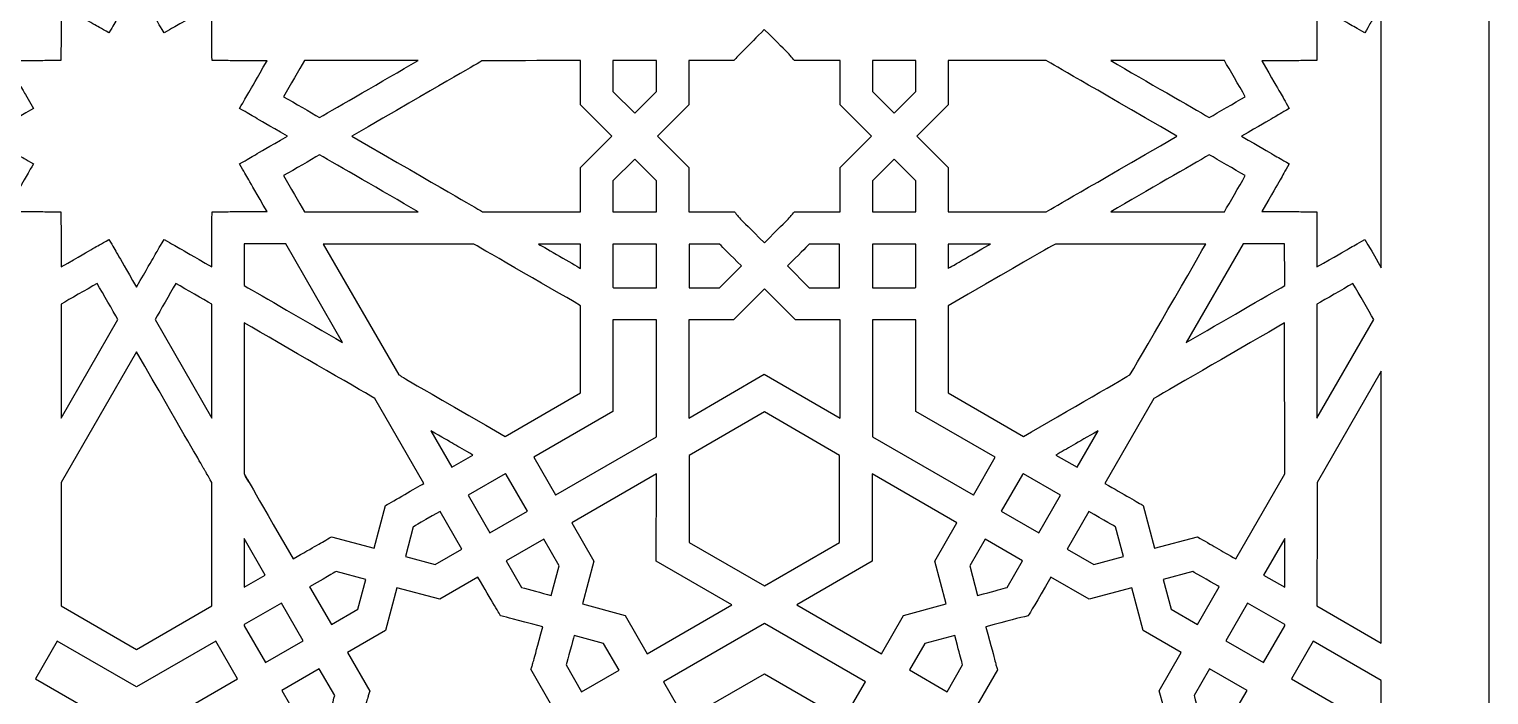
# Model space of a CAD drawing. Header units: millimetres. Extents: x -64 to 64, y -64 to 64.
# Drawn here: x -5 to 63.5, y -25.8 to 5.4 of the extents above; entities that cross this region are included whole.
import ezdxf

# ---------------------------------------------------------------- set-up
doc = ezdxf.new("R2010")
doc.units = ezdxf.units.MM
doc.header["$MEASUREMENT"] = 0
doc.layers.add('layer 1', color=7, linetype='Continuous')

msp = doc.modelspace()

# ---------------------------------------------------------------- linework, layer by layer
at = {"layer": 'layer 1', "color": 250}
for points, knots in [([(-63.5, 63.5), (-63.5, 63.5), (-63.5, -63.5), (-63.5, -63.5), (-63.5, -63.5), (-63.5, -63.5), (63.5, -63.5), (63.5, -63.5), (63.5, -63.5), (63.5, -63.5), (63.5, 63.5), (63.5, 63.5), (63.5, 63.5), (63.5, 63.5), (-63.5, 63.5), (-63.5, 63.5)], [0, 0, 0, 0, 0.2, 0.2, 0.2, 0.2, 0.4, 0.4, 0.4, 0.4, 0.6, 0.6, 0.6, 0.6, 1, 1, 1, 1]), ([(-3.5235, 3.9758), (-3.5232, 4.0241), (-3.519, 6.5176), (-3.519, 6.5659), (-3.519, 6.5659), (-1.7276, 5.533), (-2.0757, 5.7326), (-1.2711, 5.2783), (-1.2711, 5.2783), (-0.8643, 5.9789), (-1.0089, 5.7288), (0.0215, 7.5117), (0.0215, 7.5117), (1.0301, 5.7662), (0.804, 6.157), (1.3137, 5.2783), (1.3137, 5.2783), (2.1368, 5.7429), (1.7117, 5.4991), (3.5624, 6.5663), (3.5624, 6.5663), (3.5634, 4.4147), (3.5613, 5.171), (3.5662, 3.9758), (3.5662, 3.9758), (4.5886, 3.9733), (4.1981, 3.9737), (6.1517, 3.9723), (6.1517, 3.9723), (5.1354, 2.2116), (5.3125, 2.5185), (4.863, 1.7339), (4.863, 1.7339), (5.6776, 1.2566), (5.2687, 1.4937), (7.1035, 0.4336), (7.1035, 0.4336), (5.2691, -0.6262), (5.6776, -0.3895), (4.863, -0.8668), (4.863, -0.8668), (5.3111, -1.6492), (5.1297, -1.3349), (6.1517, -3.1051), (6.1517, -3.1051), (4.2023, -3.1066), (4.5896, -3.1059), (3.5662, -3.1087), (3.5662, -3.1087), (3.5616, -5.3234), (3.5624, -4.814), (3.5624, -5.6991), (3.5624, -5.6991), (1.7113, -4.6316), (2.1361, -4.8754), (1.3137, -4.4111), (1.3137, -4.4111), (0.804, -5.2899), (1.0301, -4.899), (0.0215, -6.6446), (0.0215, -6.6446), (-1.0089, -4.8613), (-0.8643, -5.1118), (-1.2711, -4.4111), (-1.2711, -4.4111), (-2.0757, -4.8652), (-1.7279, -4.6658), (-3.519, -5.6988), (-3.519, -5.6988), (-3.519, -5.6504), (-3.5232, -3.157), (-3.5235, -3.1087), (-3.5235, -3.1087), (-4.5459, -3.1059), (-4.155, -3.1066), (-6.1087, -3.1051), (-6.1087, -3.1051), (-5.0927, -1.3444), (-5.2694, -1.6514), (-4.8204, -0.8668), (-4.8204, -0.8668), (-5.5943, -0.4131), (-5.2638, -0.6043), (-7.0591, 0.4336), (-7.0591, 0.4336), (-5.3015, 1.4499), (-5.6007, 1.2767), (-4.8204, 1.7339), (-4.8204, 1.7339), (-4.8204, 1.7339), (-5.1929, 2.3848), (-5.1929, 2.3848), (-5.1929, 2.3848), (-5.2507, 2.4853), (-5.703, 3.2695), (-6.1087, 3.9723), (-6.1087, 3.9723), (-4.1596, 3.9737), (-4.5466, 3.9733), (-3.5235, 3.9758)], [0, 0, 0, 0, 0.0384615, 0.0384615, 0.0384615, 0.0384615, 0.0769231, 0.0769231, 0.0769231, 0.0769231, 0.1153846, 0.1153846, 0.1153846, 0.1153846, 0.1538462, 0.1538462, 0.1538462, 0.1538462, 0.1923077, 0.1923077, 0.1923077, 0.1923077, 0.2307692, 0.2307692, 0.2307692, 0.2307692, 0.2692308, 0.2692308, 0.2692308, 0.2692308, 0.3076923, 0.3076923, 0.3076923, 0.3076923, 0.3461538, 0.3461538, 0.3461538, 0.3461538, 0.3846154, 0.3846154, 0.3846154, 0.3846154, 0.4230769, 0.4230769, 0.4230769, 0.4230769, 0.4615385, 0.4615385, 0.4615385, 0.4615385, 0.5, 0.5, 0.5, 0.5, 0.5384615, 0.5384615, 0.5384615, 0.5384615, 0.5769231, 0.5769231, 0.5769231, 0.5769231, 0.6153846, 0.6153846, 0.6153846, 0.6153846, 0.6538462, 0.6538462, 0.6538462, 0.6538462, 0.6923077, 0.6923077, 0.6923077, 0.6923077, 0.7307692, 0.7307692, 0.7307692, 0.7307692, 0.7692308, 0.7692308, 0.7692308, 0.7692308, 0.8076923, 0.8076923, 0.8076923, 0.8076923, 0.8461538, 0.8461538, 0.8461538, 0.8461538, 0.8846154, 0.8846154, 0.8846154, 0.8846154, 0.9230769, 0.9230769, 0.9230769, 0.9230769, 1, 1, 1, 1]), ([(58.4521, -5.7443), (58.0055, -4.971), (58.1237, -5.1752), (57.6802, -4.4111), (57.6802, -4.4111), (56.8755, -4.8652), (57.2234, -4.6658), (55.4323, -5.6988), (55.4323, -5.6988), (55.4323, -5.6504), (55.4277, -3.157), (55.4277, -3.1087), (55.4277, -3.1087), (54.4054, -3.1059), (54.7959, -3.1066), (52.8422, -3.1051), (52.8422, -3.1051), (53.8586, -1.3444), (53.6815, -1.6514), (54.1309, -0.8668), (54.1309, -0.8668), (53.3569, -0.4131), (53.6871, -0.6043), (51.8918, 0.4336), (51.8918, 0.4336), (53.6497, 1.4499), (53.3506, 1.2767), (54.1309, 1.7339), (54.1309, 1.7339), (53.6829, 2.5164), (53.8642, 2.202), (52.8422, 3.9723), (52.8422, 3.9723), (54.7913, 3.9737), (54.4043, 3.9733), (55.4277, 3.9758), (55.4277, 3.9758), (55.4277, 4.0241), (55.4323, 6.5176), (55.4323, 6.5659), (55.4323, 6.5659), (57.2234, 5.533), (56.8755, 5.7326), (57.6802, 5.2783), (57.6802, 5.2783), (58.1219, 6.0396), (57.9854, 5.8035), (58.4521, 6.6114), (58.4521, 6.6114), (58.4521, 6.6114), (58.4521, -5.7443), (58.4521, -5.7443)], [0, 0, 0, 0, 0.0714286, 0.0714286, 0.0714286, 0.0714286, 0.1428571, 0.1428571, 0.1428571, 0.1428571, 0.2142857, 0.2142857, 0.2142857, 0.2142857, 0.2857143, 0.2857143, 0.2857143, 0.2857143, 0.3571429, 0.3571429, 0.3571429, 0.3571429, 0.4285714, 0.4285714, 0.4285714, 0.4285714, 0.5, 0.5, 0.5, 0.5, 0.5714286, 0.5714286, 0.5714286, 0.5714286, 0.6428571, 0.6428571, 0.6428571, 0.6428571, 0.7142857, 0.7142857, 0.7142857, 0.7142857, 0.7857143, 0.7857143, 0.7857143, 0.7857143, 0.8571429, 0.8571429, 0.8571429, 0.8571429, 1, 1, 1, 1]), ([(28.0663, 3.9765), (28.2547, 4.2111), (28.7503, 4.6785), (29.4919, 5.4356), (29.4919, 5.4356), (30.8719, 4.0569), (30.619, 4.3293), (30.9019, 3.9765), (30.9019, 3.9765), (32.0269, 3.9765), (31.9267, 3.9765), (33.0503, 3.9765), (33.0503, 3.9765), (33.0503, 3.9765), (33.0503, 1.9011), (33.0503, 1.9011), (33.0503, 1.9011), (33.0503, 1.9011), (34.5175, 0.4336), (34.5175, 0.4336), (34.5175, 0.4336), (34.5175, 0.4336), (33.0503, -1.034), (33.0503, -1.034), (33.0503, -1.034), (33.0503, -1.034), (33.0503, -3.109), (33.0503, -3.109), (33.0503, -3.109), (31.9267, -3.109), (32.0266, -3.109), (30.9019, -3.109), (30.9019, -3.109), (30.6197, -3.4622), (30.8755, -3.1863), (29.4947, -4.5656), (29.4947, -4.5656), (28.1153, -3.1877), (28.37, -3.4622), (28.0878, -3.109), (28.0878, -3.109), (27.8511, -3.109), (26.1803, -3.109), (25.9436, -3.109), (25.9436, -3.109), (25.9436, -3.109), (25.9436, -1.034), (25.9436, -1.034), (25.9436, -1.034), (25.9436, -1.034), (24.4764, 0.4336), (24.4764, 0.4336), (24.4764, 0.4336), (24.4764, 0.4336), (25.9436, 1.9011), (25.9436, 1.9011), (25.9436, 1.9011), (25.9436, 1.9011), (25.9436, 3.9765), (25.9436, 3.9765), (25.9436, 3.9765), (26.6898, 3.9765), (27.3177, 3.9765), (28.0663, 3.9765)], [0, 0, 0, 0, 0.0588235, 0.0588235, 0.0588235, 0.0588235, 0.1176471, 0.1176471, 0.1176471, 0.1176471, 0.1764706, 0.1764706, 0.1764706, 0.1764706, 0.2352941, 0.2352941, 0.2352941, 0.2352941, 0.2941176, 0.2941176, 0.2941176, 0.2941176, 0.3529412, 0.3529412, 0.3529412, 0.3529412, 0.4117647, 0.4117647, 0.4117647, 0.4117647, 0.4705882, 0.4705882, 0.4705882, 0.4705882, 0.5294118, 0.5294118, 0.5294118, 0.5294118, 0.5882353, 0.5882353, 0.5882353, 0.5882353, 0.6470588, 0.6470588, 0.6470588, 0.6470588, 0.7058824, 0.7058824, 0.7058824, 0.7058824, 0.7647059, 0.7647059, 0.7647059, 0.7647059, 0.8235294, 0.8235294, 0.8235294, 0.8235294, 0.8823529, 0.8823529, 0.8823529, 0.8823529, 1, 1, 1, 1]), ([(7.9019, 3.9765), (7.9019, 3.9765), (13.238, 3.9765), (13.238, 3.9765), (13.238, 3.9765), (11.5478, 3), (9.4576, 1.7928), (8.6173, 1.3077), (8.6173, 1.3077), (8.1816, 1.5596), (7.456, 1.9787), (6.9261, 2.2849), (6.9261, 2.2849), (7.233, 2.8173), (7.6489, 3.538), (7.9019, 3.9765)], [0, 0, 0, 0, 0.2, 0.2, 0.2, 0.2, 0.4, 0.4, 0.4, 0.4, 0.6, 0.6, 0.6, 0.6, 1, 1, 1, 1]), ([(20.8689, -1.034), (20.8689, -1.034), (20.8689, -3.109), (20.8689, -3.109), (20.8689, -3.109), (19.1149, -3.109), (17.9931, -3.109), (16.2645, -3.109), (16.2645, -3.109), (15.8207, -2.8519), (14.4519, -2.0613), (10.1321, 0.4336), (10.1321, 0.4336), (14.3669, 2.8794), (15.7632, 3.6858), (16.2345, 3.9592), (16.2345, 3.9592), (16.2345, 3.9592), (16.4698, 3.9765), (20.8689, 3.9765), (20.8689, 3.9765), (20.8689, 3.9765), (20.8689, 1.9011), (20.8689, 1.9011), (20.8689, 1.9011), (20.8689, 1.9011), (22.3365, 0.4336), (22.3365, 0.4336), (22.3365, 0.4336), (22.3365, 0.4336), (20.8689, -1.034), (20.8689, -1.034)], [0, 0, 0, 0, 0.1111111, 0.1111111, 0.1111111, 0.1111111, 0.2222222, 0.2222222, 0.2222222, 0.2222222, 0.3333333, 0.3333333, 0.3333333, 0.3333333, 0.4444444, 0.4444444, 0.4444444, 0.4444444, 0.5555556, 0.5555556, 0.5555556, 0.5555556, 0.6666667, 0.6666667, 0.6666667, 0.6666667, 0.7777778, 0.7777778, 0.7777778, 0.7777778, 1, 1, 1, 1]), ([(23.4061, 1.5053), (23.4061, 1.5053), (22.3834, 2.528), (22.3834, 2.528), (22.3834, 2.528), (22.3834, 2.528), (22.3848, 2.7002), (22.3848, 3.9765), (22.3848, 3.9765), (22.3848, 3.9765), (24.4295, 3.9765), (24.4295, 3.9765), (24.4295, 3.9765), (24.4295, 3.9765), (24.4295, 2.528), (24.4295, 2.528), (24.4295, 2.528), (24.4295, 2.528), (23.4061, 1.5053), (23.4061, 1.5053)], [0, 0, 0, 0, 0.1666667, 0.1666667, 0.1666667, 0.1666667, 0.3333333, 0.3333333, 0.3333333, 0.3333333, 0.5, 0.5, 0.5, 0.5, 0.6666667, 0.6666667, 0.6666667, 0.6666667, 1, 1, 1, 1]), ([(36.6092, 3.9765), (36.6092, 2.7513), (36.6106, 2.6536), (36.6106, 2.528), (36.6106, 2.528), (36.6106, 2.528), (35.5879, 1.5053), (35.5879, 1.5053), (35.5879, 1.5053), (35.5879, 1.5053), (34.5645, 2.528), (34.5645, 2.528), (34.5645, 2.528), (34.5645, 2.528), (34.5645, 3.9765), (34.5645, 3.9765), (34.5645, 3.9765), (34.5645, 3.9765), (36.6092, 3.9765), (36.6092, 3.9765)], [0, 0, 0, 0, 0.1666667, 0.1666667, 0.1666667, 0.1666667, 0.3333333, 0.3333333, 0.3333333, 0.3333333, 0.5, 0.5, 0.5, 0.5, 0.6666667, 0.6666667, 0.6666667, 0.6666667, 1, 1, 1, 1]), ([(42.7295, -3.109), (41.0072, -3.109), (39.8769, -3.109), (38.125, -3.109), (38.125, -3.109), (38.125, -2.6077), (38.125, -2.316), (38.125, -1.034), (38.125, -1.034), (38.125, -1.034), (36.6575, 0.4336), (36.6575, 0.4336), (36.6575, 0.4336), (36.6575, 0.4336), (38.125, 1.9011), (38.125, 1.9011), (38.125, 1.9011), (38.125, 1.9011), (38.125, 3.9765), (38.125, 3.9765), (38.125, 3.9765), (39.8791, 3.9765), (41.0009, 3.9765), (42.7295, 3.9765), (42.7295, 3.9765), (43.1733, 3.719), (44.5421, 2.9284), (48.8618, 0.4336), (48.8618, 0.4336), (44.5421, -2.0613), (43.1733, -2.8519), (42.7295, -3.109)], [0, 0, 0, 0, 0.1111111, 0.1111111, 0.1111111, 0.1111111, 0.2222222, 0.2222222, 0.2222222, 0.2222222, 0.3333333, 0.3333333, 0.3333333, 0.3333333, 0.4444444, 0.4444444, 0.4444444, 0.4444444, 0.5555556, 0.5555556, 0.5555556, 0.5555556, 0.6666667, 0.6666667, 0.6666667, 0.6666667, 0.7777778, 0.7777778, 0.7777778, 0.7777778, 1, 1, 1, 1]), ([(45.7553, 3.9765), (45.7553, 3.9765), (51.0921, 3.9765), (51.0921, 3.9765), (51.0921, 3.9765), (51.345, 3.538), (51.761, 2.8166), (52.0679, 2.2846), (52.0679, 2.2846), (51.5387, 1.9784), (50.8134, 1.5593), (50.3774, 1.307), (50.3774, 1.307), (49.5364, 1.7928), (47.4398, 3.0036), (45.7553, 3.9765)], [0, 0, 0, 0, 0.2, 0.2, 0.2, 0.2, 0.4, 0.4, 0.4, 0.4, 0.6, 0.6, 0.6, 0.6, 1, 1, 1, 1]), ([(13.2387, -3.109), (13.2387, -3.109), (7.9019, -3.109), (7.9019, -3.109), (7.9019, -3.109), (7.6489, -2.6709), (7.233, -1.9498), (6.9261, -1.4178), (6.9261, -1.4178), (7.456, -1.1112), (8.1816, -0.6921), (8.6173, -0.4403), (8.6173, -0.4403), (9.459, -0.9264), (11.5545, -2.1368), (13.2387, -3.109)], [0, 0, 0, 0, 0.2, 0.2, 0.2, 0.2, 0.4, 0.4, 0.4, 0.4, 0.6, 0.6, 0.6, 0.6, 1, 1, 1, 1]), ([(22.3848, -3.109), (22.3848, -1.8842), (22.3834, -1.7865), (22.3834, -1.6609), (22.3834, -1.6609), (22.3834, -1.6609), (23.4061, -0.6382), (23.4061, -0.6382), (23.4061, -0.6382), (23.4061, -0.6382), (24.4295, -1.6609), (24.4295, -1.6609), (24.4295, -1.6609), (24.4295, -1.6609), (24.4295, -3.109), (24.4295, -3.109), (24.4295, -3.109), (24.4295, -3.109), (22.3848, -3.109), (22.3848, -3.109)], [0, 0, 0, 0, 0.1666667, 0.1666667, 0.1666667, 0.1666667, 0.3333333, 0.3333333, 0.3333333, 0.3333333, 0.5, 0.5, 0.5, 0.5, 0.6666667, 0.6666667, 0.6666667, 0.6666667, 1, 1, 1, 1]), ([(35.5879, -0.6382), (35.5879, -0.6382), (36.6106, -1.6609), (36.6106, -1.6609), (36.6106, -1.6609), (36.6106, -1.6609), (36.6106, -1.9064), (36.6106, -1.9064), (36.6106, -1.9064), (36.6106, -1.9064), (36.6092, -1.9064), (36.6092, -1.9064), (36.6092, -1.9064), (36.6092, -1.9064), (36.6092, -3.109), (36.6092, -3.109), (36.6092, -3.109), (36.6092, -3.109), (34.5645, -3.109), (34.5645, -3.109), (34.5645, -3.109), (34.5645, -3.109), (34.5645, -1.6609), (34.5645, -1.6609), (34.5645, -1.6609), (34.5645, -1.6609), (35.5879, -0.6382), (35.5879, -0.6382)], [0, 0, 0, 0, 0.125, 0.125, 0.125, 0.125, 0.25, 0.25, 0.25, 0.25, 0.375, 0.375, 0.375, 0.375, 0.5, 0.5, 0.5, 0.5, 0.625, 0.625, 0.625, 0.625, 0.75, 0.75, 0.75, 0.75, 1, 1, 1, 1]), ([(51.0921, -3.109), (51.0921, -3.109), (45.756, -3.109), (45.756, -3.109), (45.756, -3.109), (47.4465, -2.1325), (49.5378, -0.9246), (50.3774, -0.4399), (50.3774, -0.4399), (50.8134, -0.6918), (51.5387, -1.1109), (52.0679, -1.4175), (52.0679, -1.4175), (51.761, -1.9494), (51.345, -2.6705), (51.0921, -3.109)], [0, 0, 0, 0, 0.2, 0.2, 0.2, 0.2, 0.4, 0.4, 0.4, 0.4, 0.6, 0.6, 0.6, 0.6, 1, 1, 1, 1]), ([(7.0298, -4.6196), (7.0298, -4.6196), (9.6979, -9.241), (9.6979, -9.241), (9.6979, -9.241), (8.0056, -8.2645), (5.915, -7.0577), (5.0761, -6.5737), (5.0761, -6.5737), (5.0765, -6.0702), (5.0765, -5.2328), (5.0772, -4.6207), (5.0772, -4.6207), (5.6889, -4.62), (6.5236, -4.6196), (7.0298, -4.6196)], [0, 0, 0, 0, 0.2, 0.2, 0.2, 0.2, 0.4, 0.4, 0.4, 0.4, 0.6, 0.6, 0.6, 0.6, 1, 1, 1, 1]), ([(17.3295, -13.6465), (12.0911, -10.626), (12.5818, -10.9121), (12.3381, -10.7551), (12.3381, -10.7551), (12.3381, -10.7551), (8.7806, -4.6235), (8.7806, -4.6235), (8.7806, -4.6235), (8.7806, -4.6235), (15.8542, -4.6263), (15.8542, -4.6263), (15.8542, -4.6263), (15.8542, -4.6263), (19.3407, -6.6322), (20.8689, -7.5156), (20.8689, -7.5156), (20.8689, -7.5156), (20.8689, -11.6025), (20.8689, -11.6025), (20.8689, -11.6025), (20.8689, -11.6025), (17.3295, -13.6465), (17.3295, -13.6465)], [0, 0, 0, 0, 0.1428571, 0.1428571, 0.1428571, 0.1428571, 0.2857143, 0.2857143, 0.2857143, 0.2857143, 0.4285714, 0.4285714, 0.4285714, 0.4285714, 0.5714286, 0.5714286, 0.5714286, 0.5714286, 0.7142857, 0.7142857, 0.7142857, 0.7142857, 1, 1, 1, 1]), ([(18.8891, -4.6235), (18.8891, -4.6235), (20.8703, -4.6235), (20.8703, -4.6235), (20.8703, -4.6235), (20.8703, -4.6235), (20.8703, -5.7676), (20.8703, -5.7676), (20.8703, -5.7676), (20.4865, -5.546), (19.2737, -4.8454), (18.8891, -4.6235)], [0, 0, 0, 0, 0.25, 0.25, 0.25, 0.25, 0.5, 0.5, 0.5, 0.5, 1, 1, 1, 1]), ([(22.4346, -6.6707), (22.4346, -6.6707), (22.3848, -6.6421), (22.3848, -6.6421), (22.3848, -6.6421), (22.3848, -6.6421), (22.3848, -4.6235), (22.3848, -4.6235), (22.3848, -4.6235), (22.3848, -4.6235), (24.4295, -4.6235), (24.4295, -4.6235), (24.4295, -4.6235), (24.4295, -4.6235), (24.4295, -6.6707), (24.4295, -6.6707), (24.4295, -6.6707), (24.4295, -6.6707), (22.4346, -6.6707), (22.4346, -6.6707)], [0, 0, 0, 0, 0.1666667, 0.1666667, 0.1666667, 0.1666667, 0.3333333, 0.3333333, 0.3333333, 0.3333333, 0.5, 0.5, 0.5, 0.5, 0.6666667, 0.6666667, 0.6666667, 0.6666667, 1, 1, 1, 1]), ([(25.9652, -6.6707), (25.9652, -6.6707), (25.9652, -4.6249), (25.9652, -4.6249), (25.9652, -4.6249), (25.9652, -4.6249), (27.3897, -4.6249), (27.3897, -4.6249), (27.3897, -4.6249), (27.5721, -4.8073), (27.8814, -5.116), (28.4134, -5.648), (28.4134, -5.648), (28.4134, -5.648), (27.3907, -6.6707), (27.3907, -6.6707), (27.3907, -6.6707), (27.3907, -6.6707), (25.9652, -6.6707), (25.9652, -6.6707)], [0, 0, 0, 0, 0.1666667, 0.1666667, 0.1666667, 0.1666667, 0.3333333, 0.3333333, 0.3333333, 0.3333333, 0.5, 0.5, 0.5, 0.5, 0.6666667, 0.6666667, 0.6666667, 0.6666667, 1, 1, 1, 1]), ([(30.5805, -5.648), (31.1125, -5.116), (31.4219, -4.8073), (31.6043, -4.6249), (31.6043, -4.6249), (31.6043, -4.6249), (33.0246, -4.6249), (33.0246, -4.6249), (33.0246, -4.6249), (33.0246, -4.6249), (33.0246, -6.6707), (33.0246, -6.6707), (33.0246, -6.6707), (33.0246, -6.6707), (31.6032, -6.6707), (31.6032, -6.6707), (31.6032, -6.6707), (31.6032, -6.6707), (30.5805, -5.648), (30.5805, -5.648)], [0, 0, 0, 0, 0.1666667, 0.1666667, 0.1666667, 0.1666667, 0.3333333, 0.3333333, 0.3333333, 0.3333333, 0.5, 0.5, 0.5, 0.5, 0.6666667, 0.6666667, 0.6666667, 0.6666667, 1, 1, 1, 1]), ([(36.6106, -4.6235), (36.6106, -5.4846), (36.6106, -5.7711), (36.6106, -6.641), (36.6106, -6.641), (36.6106, -6.641), (36.5594, -6.6707), (36.5594, -6.6707), (36.5594, -6.6707), (36.5594, -6.6707), (34.5645, -6.6707), (34.5645, -6.6707), (34.5645, -6.6707), (34.5645, -6.6707), (34.5645, -4.6235), (34.5645, -4.6235), (34.5645, -4.6235), (34.5645, -4.6235), (36.6106, -4.6235), (36.6106, -4.6235)], [0, 0, 0, 0, 0.1666667, 0.1666667, 0.1666667, 0.1666667, 0.3333333, 0.3333333, 0.3333333, 0.3333333, 0.5, 0.5, 0.5, 0.5, 0.6666667, 0.6666667, 0.6666667, 0.6666667, 1, 1, 1, 1]), ([(41.6645, -13.6465), (41.6645, -13.6465), (38.125, -11.6025), (38.125, -11.6025), (38.125, -11.6025), (38.125, -10.039), (38.125, -8.9348), (38.125, -7.5156), (38.125, -7.5156), (43.4615, -4.4348), (43.1613, -4.6246), (43.1613, -4.6246), (43.1613, -4.6246), (43.1613, -4.6246), (50.2133, -4.6235), (50.2133, -4.6235), (50.2133, -4.6235), (50.1117, -4.7995), (46.7741, -10.5985), (46.651, -10.7601), (46.651, -10.7601), (46.651, -10.7601), (43.5977, -12.5317), (41.6645, -13.6465)], [0, 0, 0, 0, 0.1428571, 0.1428571, 0.1428571, 0.1428571, 0.2857143, 0.2857143, 0.2857143, 0.2857143, 0.4285714, 0.4285714, 0.4285714, 0.4285714, 0.5714286, 0.5714286, 0.5714286, 0.5714286, 0.7142857, 0.7142857, 0.7142857, 0.7142857, 1, 1, 1, 1]), ([(38.125, -5.7665), (38.125, -5.7665), (38.125, -4.6235), (38.125, -4.6235), (38.125, -4.6235), (38.125, -4.6235), (40.1048, -4.6235), (40.1048, -4.6235), (40.1048, -4.6235), (39.4864, -4.9805), (38.2453, -5.697), (38.125, -5.7665)], [0, 0, 0, 0, 0.25, 0.25, 0.25, 0.25, 0.5, 0.5, 0.5, 0.5, 1, 1, 1, 1]), ([(49.2958, -9.2414), (49.2958, -9.2414), (51.9642, -4.6196), (51.9642, -4.6196), (51.9642, -4.6196), (52.4708, -4.6196), (53.3051, -4.62), (53.9168, -4.6207), (53.9168, -4.6207), (53.9171, -4.826), (53.9179, -6.3701), (53.9189, -6.573), (53.9189, -6.573), (53.0804, -7.0573), (50.9856, -8.2663), (49.2958, -9.2414)], [0, 0, 0, 0, 0.2, 0.2, 0.2, 0.2, 0.4, 0.4, 0.4, 0.4, 0.6, 0.6, 0.6, 0.6, 1, 1, 1, 1]), ([(-3.519, -12.7843), (-3.5193, -10.8303), (-3.52, -8.4166), (-3.5207, -7.4475), (-3.5207, -7.4475), (-3.0847, -7.196), (-2.358, -6.7769), (-1.8277, -6.4717), (-1.8277, -6.4717), (-1.5201, -7.0037), (-1.1035, -7.7248), (-0.8505, -8.1626), (-0.8505, -8.1626), (-0.8505, -8.1626), (-3.519, -12.7843), (-3.519, -12.7843)], [0, 0, 0, 0, 0.2, 0.2, 0.2, 0.2, 0.4, 0.4, 0.4, 0.4, 0.6, 0.6, 0.6, 0.6, 1, 1, 1, 1]), ([(0.8936, -8.1622), (1.1465, -7.7248), (1.5628, -7.0037), (1.8704, -6.4717), (1.8704, -6.4717), (2.4003, -6.7772), (3.1267, -7.1963), (3.5627, -7.4478), (3.5627, -7.4478), (3.5624, -8.418), (3.562, -10.8366), (3.5616, -12.784), (3.5616, -12.784), (3.5616, -12.784), (0.8936, -8.1622), (0.8936, -8.1622)], [0, 0, 0, 0, 0.2, 0.2, 0.2, 0.2, 0.4, 0.4, 0.4, 0.4, 0.6, 0.6, 0.6, 0.6, 1, 1, 1, 1]), ([(29.4926, -10.7297), (29.4926, -10.7297), (25.9436, -12.7822), (25.9436, -12.7822), (25.9436, -12.7822), (25.9436, -12.7822), (25.9436, -8.1851), (25.9436, -8.1851), (25.9436, -8.1851), (26.1994, -8.1851), (27.7834, -8.1851), (28.0388, -8.1851), (28.0388, -8.1851), (28.0388, -8.1851), (29.4947, -6.7292), (29.4947, -6.7292), (29.4947, -6.7292), (29.4947, -6.7292), (30.9506, -8.1851), (30.9506, -8.1851), (30.9506, -8.1851), (30.9506, -8.1851), (33.0503, -8.1851), (33.0503, -8.1851), (33.0503, -8.1851), (33.0503, -8.1851), (33.0503, -12.785), (33.0503, -12.785), (33.0503, -12.785), (33.0503, -12.785), (29.4926, -10.7297), (29.4926, -10.7297)], [0, 0, 0, 0, 0.1111111, 0.1111111, 0.1111111, 0.1111111, 0.2222222, 0.2222222, 0.2222222, 0.2222222, 0.3333333, 0.3333333, 0.3333333, 0.3333333, 0.4444444, 0.4444444, 0.4444444, 0.4444444, 0.5555556, 0.5555556, 0.5555556, 0.5555556, 0.6666667, 0.6666667, 0.6666667, 0.6666667, 0.7777778, 0.7777778, 0.7777778, 0.7777778, 1, 1, 1, 1]), ([(55.4306, -7.4475), (55.8666, -7.196), (56.5933, -6.7769), (57.1235, -6.4717), (57.1235, -6.4717), (57.4312, -7.0037), (57.8478, -7.7248), (58.1004, -8.1626), (58.1004, -8.1626), (58.1004, -8.1626), (55.4323, -12.7843), (55.4323, -12.7843), (55.4323, -12.7843), (55.432, -10.8303), (55.4313, -8.4166), (55.4306, -7.4475)], [0, 0, 0, 0, 0.2, 0.2, 0.2, 0.2, 0.4, 0.4, 0.4, 0.4, 0.6, 0.6, 0.6, 0.6, 1, 1, 1, 1]), ([(19.7002, -16.3886), (19.7002, -16.3886), (19.6977, -16.3844), (19.6977, -16.3844), (19.6977, -16.3844), (19.6977, -16.3844), (19.6868, -16.3908), (19.6868, -16.3908), (19.6868, -16.3908), (19.6868, -16.3908), (18.6676, -14.6244), (18.6676, -14.6244), (18.6676, -14.6244), (18.6676, -14.6244), (22.3848, -12.4781), (22.3848, -12.4781), (22.3848, -12.4781), (22.3848, -12.4781), (22.3848, -8.1851), (22.3848, -8.1851), (22.3848, -8.1851), (22.3848, -8.1851), (24.4295, -8.1851), (24.4295, -8.1851), (24.4295, -8.1851), (24.4295, -8.1851), (24.4295, -13.6581), (24.4295, -13.6581), (24.4295, -13.6581), (24.4295, -13.6581), (19.7002, -16.3886), (19.7002, -16.3886)], [0, 0, 0, 0, 0.1111111, 0.1111111, 0.1111111, 0.1111111, 0.2222222, 0.2222222, 0.2222222, 0.2222222, 0.3333333, 0.3333333, 0.3333333, 0.3333333, 0.4444444, 0.4444444, 0.4444444, 0.4444444, 0.5555556, 0.5555556, 0.5555556, 0.5555556, 0.6666667, 0.6666667, 0.6666667, 0.6666667, 0.7777778, 0.7777778, 0.7777778, 0.7777778, 1, 1, 1, 1]), ([(36.6092, -8.1851), (36.6092, -8.1851), (36.6092, -12.4781), (36.6092, -12.4781), (36.6092, -12.4781), (36.6092, -12.4781), (40.3264, -14.6244), (40.3264, -14.6244), (40.3264, -14.6244), (40.3264, -14.6244), (39.3061, -16.3925), (39.3061, -16.3925), (39.3061, -16.3925), (39.3061, -16.3925), (39.2917, -16.3844), (39.2917, -16.3844), (39.2917, -16.3844), (39.2917, -16.3844), (39.2906, -16.3869), (39.2906, -16.3869), (39.2906, -16.3869), (39.2906, -16.3869), (34.5645, -13.6581), (34.5645, -13.6581), (34.5645, -13.6581), (34.5645, -13.6581), (34.5645, -8.1851), (34.5645, -8.1851), (34.5645, -8.1851), (34.5645, -8.1851), (36.6092, -8.1851), (36.6092, -8.1851)], [0, 0, 0, 0, 0.1111111, 0.1111111, 0.1111111, 0.1111111, 0.2222222, 0.2222222, 0.2222222, 0.2222222, 0.3333333, 0.3333333, 0.3333333, 0.3333333, 0.4444444, 0.4444444, 0.4444444, 0.4444444, 0.5555556, 0.5555556, 0.5555556, 0.5555556, 0.6666667, 0.6666667, 0.6666667, 0.6666667, 0.7777778, 0.7777778, 0.7777778, 0.7777778, 1, 1, 1, 1]), ([(5.0775, -8.3231), (6.894, -9.3715), (10.336, -11.358), (11.2106, -11.8618), (11.2106, -11.8618), (11.2106, -11.8618), (13.5114, -15.8464), (13.5114, -15.8464), (13.5114, -15.8464), (13.1258, -16.069), (12.1013, -16.6649), (11.7161, -16.8875), (11.7161, -16.8875), (11.7161, -16.8875), (11.1788, -18.8916), (11.1788, -18.8916), (11.1788, -18.8916), (11.1788, -18.8916), (9.1743, -18.355), (9.1743, -18.355), (9.1743, -18.355), (8.6907, -18.6341), (8.4028, -18.7964), (7.3752, -19.3894), (7.3752, -19.3894), (3.4858, -12.6534), (6.018, -17.0395), (5.074, -15.403), (5.074, -15.403), (5.0761, -14.3693), (5.0772, -10.45), (5.0775, -8.3231)], [0, 0, 0, 0, 0.1111111, 0.1111111, 0.1111111, 0.1111111, 0.2222222, 0.2222222, 0.2222222, 0.2222222, 0.3333333, 0.3333333, 0.3333333, 0.3333333, 0.4444444, 0.4444444, 0.4444444, 0.4444444, 0.5555556, 0.5555556, 0.5555556, 0.5555556, 0.6666667, 0.6666667, 0.6666667, 0.6666667, 0.7777778, 0.7777778, 0.7777778, 0.7777778, 1, 1, 1, 1]), ([(51.6177, -19.3911), (50.9379, -18.9988), (50.4994, -18.7473), (49.8196, -18.355), (49.8196, -18.355), (49.8196, -18.355), (47.8151, -18.8916), (47.8151, -18.8916), (47.8151, -18.8916), (47.8151, -18.8916), (47.2779, -16.8875), (47.2779, -16.8875), (47.2779, -16.8875), (47.0599, -16.7615), (46.3649, -16.3583), (45.4815, -15.8485), (45.4815, -15.8485), (45.4815, -15.8485), (47.7834, -11.8618), (47.7834, -11.8618), (47.7834, -11.8618), (48.6576, -11.358), (52.101, -9.3712), (53.9168, -8.3224), (53.9168, -8.3224), (53.9168, -10.4496), (53.9179, -14.3718), (53.92, -15.404), (53.92, -15.404), (53.92, -15.404), (51.6177, -19.3911), (51.6177, -19.3911)], [0, 0, 0, 0, 0.1111111, 0.1111111, 0.1111111, 0.1111111, 0.2222222, 0.2222222, 0.2222222, 0.2222222, 0.3333333, 0.3333333, 0.3333333, 0.3333333, 0.4444444, 0.4444444, 0.4444444, 0.4444444, 0.5555556, 0.5555556, 0.5555556, 0.5555556, 0.6666667, 0.6666667, 0.6666667, 0.6666667, 0.7777778, 0.7777778, 0.7777778, 0.7777778, 1, 1, 1, 1]), ([(3.5567, -15.8048), (3.5567, -15.8048), (3.5606, -21.5935), (3.5606, -21.5956), (3.5606, -21.5956), (3.5606, -21.5956), (0.0215, -23.6389), (0.0215, -23.6389), (0.0215, -23.6389), (0.0215, -23.6389), (-3.5179, -21.5956), (-3.5179, -21.5956), (-3.5179, -21.5956), (-3.5179, -21.3663), (-3.5115, -15.7999), (-3.5115, -15.7999), (-3.5115, -15.7999), (-3.5115, -15.7999), (0.0215, -9.6806), (0.0215, -9.6806), (0.0215, -9.6806), (4.3064, -17.1016), (2.7277, -14.3665), (3.5567, -15.8048)], [0, 0, 0, 0, 0.1428571, 0.1428571, 0.1428571, 0.1428571, 0.2857143, 0.2857143, 0.2857143, 0.2857143, 0.4285714, 0.4285714, 0.4285714, 0.4285714, 0.5714286, 0.5714286, 0.5714286, 0.5714286, 0.7142857, 0.7142857, 0.7142857, 0.7142857, 1, 1, 1, 1]), ([(58.4521, -23.3384), (58.4521, -23.3384), (55.4334, -21.5956), (55.4334, -21.5956), (55.4334, -21.5956), (55.433, -21.3663), (55.4397, -15.7999), (55.4397, -15.7999), (55.4397, -15.7999), (55.4397, -15.7999), (58.4521, -10.5819), (58.4521, -10.5819), (58.4521, -10.5819), (58.4521, -10.5819), (58.4521, -23.3384), (58.4521, -23.3384)], [0, 0, 0, 0, 0.2, 0.2, 0.2, 0.2, 0.4, 0.4, 0.4, 0.4, 0.6, 0.6, 0.6, 0.6, 1, 1, 1, 1]), ([(33.0214, -18.6231), (33.0214, -18.6231), (29.4972, -20.6573), (29.4972, -20.6573), (29.4972, -20.6573), (29.4972, -20.6573), (25.968, -18.621), (25.968, -18.621), (25.968, -18.621), (25.968, -18.621), (25.969, -14.5344), (25.969, -14.5344), (25.969, -14.5344), (25.969, -14.5344), (29.4968, -12.4943), (29.4968, -12.4943), (29.4968, -12.4943), (29.4968, -12.4943), (33.0204, -14.5344), (33.0204, -14.5344), (33.0204, -14.5344), (33.0204, -14.5344), (33.0214, -18.6231), (33.0214, -18.6231)], [0, 0, 0, 0, 0.1428571, 0.1428571, 0.1428571, 0.1428571, 0.2857143, 0.2857143, 0.2857143, 0.2857143, 0.4285714, 0.4285714, 0.4285714, 0.4285714, 0.5714286, 0.5714286, 0.5714286, 0.5714286, 0.7142857, 0.7142857, 0.7142857, 0.7142857, 1, 1, 1, 1]), ([(14.8227, -15.0894), (14.8227, -15.0894), (13.8335, -13.3773), (13.8335, -13.3773), (13.8335, -13.3773), (14.944, -14.018), (14.9708, -14.0335), (15.8108, -14.5186), (15.8108, -14.5186), (15.8108, -14.5186), (14.8227, -15.0894), (14.8227, -15.0894)], [0, 0, 0, 0, 0.25, 0.25, 0.25, 0.25, 0.5, 0.5, 0.5, 0.5, 1, 1, 1, 1]), ([(44.1699, -15.0915), (44.1699, -15.0915), (43.1807, -14.52), (43.1807, -14.52), (43.1807, -14.52), (43.7261, -14.2049), (44.1156, -13.9799), (45.1594, -13.3777), (45.1594, -13.3777), (45.1594, -13.3777), (44.1699, -15.0915), (44.1699, -15.0915)], [0, 0, 0, 0, 0.25, 0.25, 0.25, 0.25, 0.5, 0.5, 0.5, 0.5, 1, 1, 1, 1]), ([(16.6134, -18.1649), (16.6134, -18.1649), (15.5938, -16.3985), (15.5938, -16.3985), (15.5938, -16.3985), (15.5938, -16.3985), (17.3309, -15.3959), (17.3309, -15.3959), (17.3309, -15.3959), (17.3309, -15.3959), (17.381, -15.4249), (17.381, -15.4249), (17.381, -15.4249), (17.381, -15.4249), (18.3755, -17.1478), (18.3755, -17.1478), (18.3755, -17.1478), (18.3755, -17.1478), (16.6134, -18.1649), (16.6134, -18.1649)], [0, 0, 0, 0, 0.1666667, 0.1666667, 0.1666667, 0.1666667, 0.3333333, 0.3333333, 0.3333333, 0.3333333, 0.5, 0.5, 0.5, 0.5, 0.6666667, 0.6666667, 0.6666667, 0.6666667, 1, 1, 1, 1]), ([(23.9998, -23.8354), (23.9998, -23.8354), (22.963, -22.0394), (22.963, -22.0394), (22.963, -22.0394), (22.963, -22.0394), (20.9539, -21.5), (20.9539, -21.5), (20.9539, -21.5), (20.9539, -21.5), (21.4923, -19.4913), (21.4923, -19.4913), (21.4923, -19.4913), (21.4923, -19.4913), (20.4576, -17.6999), (20.4576, -17.6999), (20.4576, -17.6999), (20.4576, -17.6999), (24.4309, -15.4062), (24.4309, -15.4062), (24.4309, -15.4062), (24.4309, -15.4062), (24.4225, -19.498), (24.4225, -19.498), (24.4225, -19.498), (24.4225, -19.498), (27.9686, -21.5441), (27.9686, -21.5441), (27.9686, -21.5441), (27.9686, -21.5441), (23.9998, -23.8354), (23.9998, -23.8354)], [0, 0, 0, 0, 0.1111111, 0.1111111, 0.1111111, 0.1111111, 0.2222222, 0.2222222, 0.2222222, 0.2222222, 0.3333333, 0.3333333, 0.3333333, 0.3333333, 0.4444444, 0.4444444, 0.4444444, 0.4444444, 0.5555556, 0.5555556, 0.5555556, 0.5555556, 0.6666667, 0.6666667, 0.6666667, 0.6666667, 0.7777778, 0.7777778, 0.7777778, 0.7777778, 1, 1, 1, 1]), ([(31.019, -21.5403), (31.019, -21.5403), (34.5567, -19.4984), (34.5567, -19.4984), (34.5567, -19.4984), (34.5567, -19.4984), (34.5599, -15.404), (34.5599, -15.404), (34.5599, -15.404), (34.5599, -15.404), (38.5332, -17.6982), (38.5332, -17.6982), (38.5332, -17.6982), (38.5332, -17.6982), (37.4975, -19.4913), (37.4975, -19.4913), (37.4975, -19.4913), (37.4975, -19.4913), (38.0358, -21.5015), (38.0358, -21.5015), (38.0358, -21.5015), (38.0358, -21.5015), (36.031, -22.0394), (36.031, -22.0394), (36.031, -22.0394), (36.031, -22.0394), (34.9941, -23.8354), (34.9941, -23.8354), (34.9941, -23.8354), (34.9941, -23.8354), (31.019, -21.5403), (31.019, -21.5403)], [0, 0, 0, 0, 0.1111111, 0.1111111, 0.1111111, 0.1111111, 0.2222222, 0.2222222, 0.2222222, 0.2222222, 0.3333333, 0.3333333, 0.3333333, 0.3333333, 0.4444444, 0.4444444, 0.4444444, 0.4444444, 0.5555556, 0.5555556, 0.5555556, 0.5555556, 0.6666667, 0.6666667, 0.6666667, 0.6666667, 0.7777778, 0.7777778, 0.7777778, 0.7777778, 1, 1, 1, 1]), ([(40.6171, -17.1496), (40.6171, -17.1496), (41.613, -15.4249), (41.613, -15.4249), (41.613, -15.4249), (41.613, -15.4249), (41.6631, -15.3959), (41.6631, -15.3959), (41.6631, -15.3959), (41.6631, -15.3959), (43.397, -16.3968), (43.397, -16.3968), (43.397, -16.3968), (43.397, -16.3968), (42.376, -18.1649), (42.376, -18.1649), (42.376, -18.1649), (42.376, -18.1649), (40.6171, -17.1496), (40.6171, -17.1496)], [0, 0, 0, 0, 0.1666667, 0.1666667, 0.1666667, 0.1666667, 0.3333333, 0.3333333, 0.3333333, 0.3333333, 0.5, 0.5, 0.5, 0.5, 0.6666667, 0.6666667, 0.6666667, 0.6666667, 1, 1, 1, 1]), ([(15.2936, -18.9332), (15.2936, -18.9332), (14.0391, -19.6571), (14.0391, -19.6571), (14.0391, -19.6571), (14.0391, -19.6571), (12.6418, -19.2825), (12.6418, -19.2825), (12.6418, -19.2825), (12.6418, -19.2825), (13.0164, -17.8851), (13.0164, -17.8851), (13.0164, -17.8851), (13.0164, -17.8851), (13.1653, -17.8001), (14.2709, -17.1619), (14.2709, -17.1619), (14.2709, -17.1619), (15.2936, -18.9332), (15.2936, -18.9332)], [0, 0, 0, 0, 0.1666667, 0.1666667, 0.1666667, 0.1666667, 0.3333333, 0.3333333, 0.3333333, 0.3333333, 0.5, 0.5, 0.5, 0.5, 0.6666667, 0.6666667, 0.6666667, 0.6666667, 1, 1, 1, 1]), ([(44.9548, -19.6571), (44.9548, -19.6571), (43.7003, -18.9332), (43.7003, -18.9332), (43.7003, -18.9332), (43.7003, -18.9332), (44.7231, -17.1619), (44.7231, -17.1619), (44.7231, -17.1619), (45.4223, -17.5655), (45.9775, -17.8851), (45.9775, -17.8851), (45.9775, -17.8851), (45.9775, -17.8851), (46.3522, -19.2825), (46.3522, -19.2825), (46.3522, -19.2825), (46.3522, -19.2825), (44.9548, -19.6571), (44.9548, -19.6571)], [0, 0, 0, 0, 0.1666667, 0.1666667, 0.1666667, 0.1666667, 0.3333333, 0.3333333, 0.3333333, 0.3333333, 0.5, 0.5, 0.5, 0.5, 0.6666667, 0.6666667, 0.6666667, 0.6666667, 1, 1, 1, 1]), ([(6.0639, -20.1464), (6.0639, -20.1464), (5.0754, -20.7172), (5.0754, -20.7172), (5.0754, -20.7172), (5.0754, -19.8), (5.0758, -19.0451), (5.0758, -18.4351), (5.0758, -18.4351), (5.0758, -18.4351), (6.0639, -20.1464), (6.0639, -20.1464)], [0, 0, 0, 0, 0.25, 0.25, 0.25, 0.25, 0.5, 0.5, 0.5, 0.5, 1, 1, 1, 1]), ([(19.1354, -18.4633), (19.1354, -18.4633), (19.8589, -19.7164), (19.8589, -19.7164), (19.8589, -19.7164), (19.8589, -19.7164), (19.4874, -21.1025), (19.4874, -21.1025), (19.4874, -21.1025), (19.026, -20.9776), (18.4609, -20.8259), (18.0954, -20.7292), (18.0954, -20.7292), (18.0954, -20.7292), (17.3743, -19.48), (17.3743, -19.48), (17.3743, -19.48), (17.3743, -19.48), (19.1354, -18.4633), (19.1354, -18.4633)], [0, 0, 0, 0, 0.1666667, 0.1666667, 0.1666667, 0.1666667, 0.3333333, 0.3333333, 0.3333333, 0.3333333, 0.5, 0.5, 0.5, 0.5, 0.6666667, 0.6666667, 0.6666667, 0.6666667, 1, 1, 1, 1]), ([(41.6165, -19.4783), (41.6165, -19.4783), (40.8944, -20.7285), (40.8944, -20.7285), (40.8944, -20.7285), (40.6809, -20.786), (40.3387, -20.8781), (39.7842, -21.0263), (39.7842, -21.0263), (39.7842, -21.0263), (39.5062, -21.1014), (39.5062, -21.1014), (39.5062, -21.1014), (39.5062, -21.1014), (39.1351, -19.7164), (39.1351, -19.7164), (39.1351, -19.7164), (39.1351, -19.7164), (39.8586, -18.4633), (39.8586, -18.4633), (39.8586, -18.4633), (39.8586, -18.4633), (41.6165, -19.4783), (41.6165, -19.4783)], [0, 0, 0, 0, 0.1428571, 0.1428571, 0.1428571, 0.1428571, 0.2857143, 0.2857143, 0.2857143, 0.2857143, 0.4285714, 0.4285714, 0.4285714, 0.4285714, 0.5714286, 0.5714286, 0.5714286, 0.5714286, 0.7142857, 0.7142857, 0.7142857, 0.7142857, 1, 1, 1, 1]), ([(52.929, -20.1482), (52.929, -20.1482), (53.9182, -18.4348), (53.9182, -18.4348), (53.9182, -18.4348), (53.9186, -19.0454), (53.9186, -19.8007), (53.9186, -20.7197), (53.9186, -20.7197), (53.9186, -20.7197), (52.929, -20.1482), (52.929, -20.1482)], [0, 0, 0, 0, 0.25, 0.25, 0.25, 0.25, 0.5, 0.5, 0.5, 0.5, 1, 1, 1, 1]), ([(9.1683, -22.4691), (9.1683, -22.4691), (8.146, -20.6985), (8.146, -20.6985), (8.146, -20.6985), (9.1952, -20.0928), (9.3472, -20.0032), (9.3881, -19.9796), (9.3881, -19.9796), (9.3881, -19.9796), (10.7858, -20.3539), (10.7858, -20.3539), (10.7858, -20.3539), (10.7858, -20.3539), (10.4115, -21.7512), (10.4115, -21.7512), (10.4115, -21.7512), (10.4115, -21.7512), (9.1683, -22.4691), (9.1683, -22.4691)], [0, 0, 0, 0, 0.1666667, 0.1666667, 0.1666667, 0.1666667, 0.3333333, 0.3333333, 0.3333333, 0.3333333, 0.5, 0.5, 0.5, 0.5, 0.6666667, 0.6666667, 0.6666667, 0.6666667, 1, 1, 1, 1]), ([(15.2654, -28.8785), (15.2654, -28.8785), (13.4676, -29.9163), (13.4676, -29.9163), (13.4676, -29.9163), (13.4676, -29.9163), (13.2112, -29.4721), (13.2112, -29.4721), (13.2112, -29.4721), (12.7275, -28.6399), (12.4703, -28.1312), (12.4703, -28.1312), (12.4703, -28.1312), (12.1804, -28.0825), (12.4703, -28.1312), (10.4214, -27.5819), (10.4214, -27.5819), (10.94, -25.6381), (10.8377, -26.0029), (10.9728, -25.5951), (10.9728, -25.5951), (10.9728, -25.5951), (9.9251, -23.7807), (9.9251, -23.7807), (9.9251, -23.7807), (9.9251, -23.7807), (11.7119, -22.7489), (11.7119, -22.7489), (11.7119, -22.7489), (11.7119, -22.7489), (12.2488, -20.7451), (12.2488, -20.7451), (12.2488, -20.7451), (12.2488, -20.7451), (14.2533, -21.282), (14.2533, -21.282), (14.2533, -21.282), (14.2533, -21.282), (16.0507, -20.2445), (16.0507, -20.2445), (16.0507, -20.2445), (16.6889, -21.3455), (17.1171, -22.0659), (17.1171, -22.0659), (17.1171, -22.0659), (17.4706, -22.1417), (17.7257, -22.2084), (19.0892, -22.5764), (19.0892, -22.5764), (18.5815, -24.486), (18.6577, -24.2006), (18.5367, -24.5657), (18.5367, -24.5657), (18.5367, -24.5657), (19.5866, -26.3835), (19.5866, -26.3835), (19.5866, -26.3835), (19.5866, -26.3835), (17.8065, -27.4115), (17.8065, -27.4115), (17.8065, -27.4115), (17.8065, -27.4115), (17.2695, -29.4153), (17.2695, -29.4153), (17.2695, -29.4153), (17.2695, -29.4153), (15.2654, -28.8785), (15.2654, -28.8785)], [0, 0, 0, 0, 0.0555556, 0.0555556, 0.0555556, 0.0555556, 0.1111111, 0.1111111, 0.1111111, 0.1111111, 0.1666667, 0.1666667, 0.1666667, 0.1666667, 0.2222222, 0.2222222, 0.2222222, 0.2222222, 0.2777778, 0.2777778, 0.2777778, 0.2777778, 0.3333333, 0.3333333, 0.3333333, 0.3333333, 0.3888889, 0.3888889, 0.3888889, 0.3888889, 0.4444444, 0.4444444, 0.4444444, 0.4444444, 0.5, 0.5, 0.5, 0.5, 0.5555556, 0.5555556, 0.5555556, 0.5555556, 0.6111111, 0.6111111, 0.6111111, 0.6111111, 0.6666667, 0.6666667, 0.6666667, 0.6666667, 0.7222222, 0.7222222, 0.7222222, 0.7222222, 0.7777778, 0.7777778, 0.7777778, 0.7777778, 0.8333333, 0.8333333, 0.8333333, 0.8333333, 0.8888889, 0.8888889, 0.8888889, 0.8888889, 1, 1, 1, 1]), ([(49.0657, -23.779), (49.0657, -23.779), (48.0303, -25.5732), (48.0303, -25.5732), (48.0303, -25.5732), (48.1545, -26.0315), (48.5666, -27.5745), (48.5687, -27.583), (48.5687, -27.583), (46.4993, -28.1383), (46.9025, -28.0416), (46.5882, -28.0945), (46.5882, -28.0945), (46.5882, -28.0945), (46.5617, -28.1404), (46.5617, -28.1404), (46.5617, -28.1404), (46.5617, -28.1404), (46.5494, -28.1446), (46.5494, -28.1446), (46.5494, -28.1446), (46.5494, -28.1446), (46.549, -28.145), (46.549, -28.145), (46.549, -28.145), (46.549, -28.145), (46.549, -28.145), (46.549, -28.145), (46.549, -28.145), (45.6512, -29.7003), (45.8583, -29.3412), (45.5263, -29.9163), (45.5263, -29.9163), (45.5263, -29.9163), (43.7289, -28.8785), (43.7289, -28.8785), (43.7289, -28.8785), (43.7289, -28.8785), (41.7244, -29.4153), (41.7244, -29.4153), (41.7244, -29.4153), (41.7244, -29.4153), (41.1875, -27.4115), (41.1875, -27.4115), (41.1875, -27.4115), (41.1875, -27.4115), (39.3972, -26.3775), (39.3972, -26.3775), (39.3972, -26.3775), (39.3972, -26.3775), (40.4305, -24.5872), (40.4305, -24.5872), (40.4305, -24.5872), (40.3348, -24.2344), (40.4082, -24.5078), (39.8939, -22.5845), (39.8939, -22.5845), (39.8939, -22.5845), (39.8928, -22.5813), (39.8925, -22.5795), (39.8925, -22.5795), (40.9896, -22.2673), (41.4218, -22.1647), (41.8723, -22.0659), (41.8723, -22.0659), (41.8723, -22.0659), (42.1301, -21.6457), (42.6868, -20.6883), (42.6868, -20.6883), (42.6868, -20.6883), (42.9433, -20.2445), (42.9433, -20.2445), (42.9433, -20.2445), (42.9433, -20.2445), (44.7407, -21.282), (44.7407, -21.282), (44.7407, -21.282), (44.7407, -21.282), (46.7452, -20.7451), (46.7452, -20.7451), (46.7452, -20.7451), (46.7452, -20.7451), (47.2817, -22.7489), (47.2817, -22.7489), (47.2817, -22.7489), (47.2817, -22.7489), (49.0657, -23.779), (49.0657, -23.779)], [0, 0, 0, 0, 0.0434783, 0.0434783, 0.0434783, 0.0434783, 0.0869565, 0.0869565, 0.0869565, 0.0869565, 0.1304348, 0.1304348, 0.1304348, 0.1304348, 0.173913, 0.173913, 0.173913, 0.173913, 0.2173913, 0.2173913, 0.2173913, 0.2173913, 0.2608696, 0.2608696, 0.2608696, 0.2608696, 0.3043478, 0.3043478, 0.3043478, 0.3043478, 0.3478261, 0.3478261, 0.3478261, 0.3478261, 0.3913043, 0.3913043, 0.3913043, 0.3913043, 0.4347826, 0.4347826, 0.4347826, 0.4347826, 0.4782609, 0.4782609, 0.4782609, 0.4782609, 0.5217391, 0.5217391, 0.5217391, 0.5217391, 0.5652174, 0.5652174, 0.5652174, 0.5652174, 0.6086957, 0.6086957, 0.6086957, 0.6086957, 0.6521739, 0.6521739, 0.6521739, 0.6521739, 0.6956522, 0.6956522, 0.6956522, 0.6956522, 0.7391304, 0.7391304, 0.7391304, 0.7391304, 0.7826087, 0.7826087, 0.7826087, 0.7826087, 0.826087, 0.826087, 0.826087, 0.826087, 0.8695652, 0.8695652, 0.8695652, 0.8695652, 0.9130435, 0.9130435, 0.9130435, 0.9130435, 1, 1, 1, 1]), ([(50.8448, -20.6964), (50.8448, -20.6964), (49.8225, -22.4674), (49.8225, -22.4674), (49.8225, -22.4674), (49.8225, -22.4674), (48.5824, -21.7512), (48.5824, -21.7512), (48.5824, -21.7512), (48.5824, -21.7512), (48.2081, -20.3539), (48.2081, -20.3539), (48.2081, -20.3539), (48.2081, -20.3539), (49.6055, -19.9796), (49.6055, -19.9796), (49.6055, -19.9796), (49.6715, -20.0177), (50.7792, -20.6587), (50.8448, -20.6964)], [0, 0, 0, 0, 0.1666667, 0.1666667, 0.1666667, 0.1666667, 0.3333333, 0.3333333, 0.3333333, 0.3333333, 0.5, 0.5, 0.5, 0.5, 0.6666667, 0.6666667, 0.6666667, 0.6666667, 1, 1, 1, 1]), ([(6.8238, -21.4619), (6.8238, -21.4619), (7.8433, -23.2283), (7.8433, -23.2283), (7.8433, -23.2283), (7.8433, -23.2283), (6.0702, -24.2524), (6.0702, -24.2524), (6.0702, -24.2524), (6.0702, -24.2524), (5.0751, -22.5287), (5.0751, -22.5287), (5.0751, -22.5287), (5.0751, -22.5287), (5.0751, -22.4716), (5.0751, -22.4716), (5.0751, -22.4716), (5.0751, -22.4716), (6.8238, -21.4619), (6.8238, -21.4619)], [0, 0, 0, 0, 0.1666667, 0.1666667, 0.1666667, 0.1666667, 0.3333333, 0.3333333, 0.3333333, 0.3333333, 0.5, 0.5, 0.5, 0.5, 0.6666667, 0.6666667, 0.6666667, 0.6666667, 1, 1, 1, 1]), ([(53.9189, -22.4716), (53.9189, -22.4716), (53.9189, -22.5287), (53.9189, -22.5287), (53.9189, -22.5287), (53.9189, -22.5287), (52.9227, -24.2542), (52.9227, -24.2542), (52.9227, -24.2542), (52.9227, -24.2542), (51.1496, -23.2304), (51.1496, -23.2304), (51.1496, -23.2304), (51.1496, -23.2304), (52.1705, -21.4619), (52.1705, -21.4619), (52.1705, -21.4619), (52.1705, -21.4619), (53.9189, -22.4716), (53.9189, -22.4716)], [0, 0, 0, 0, 0.1666667, 0.1666667, 0.1666667, 0.1666667, 0.3333333, 0.3333333, 0.3333333, 0.3333333, 0.5, 0.5, 0.5, 0.5, 0.6666667, 0.6666667, 0.6666667, 0.6666667, 1, 1, 1, 1]), ([(29.4972, -24.7706), (29.4972, -24.7706), (25.7792, -26.9176), (25.7792, -26.9176), (25.7792, -26.9176), (25.7792, -26.9176), (24.7569, -25.1471), (24.7569, -25.1471), (24.7569, -25.1471), (24.7569, -25.1471), (29.4936, -22.4127), (29.4936, -22.4127), (29.4936, -22.4127), (29.4936, -22.4127), (29.5003, -22.4169), (29.5003, -22.4169), (29.5003, -22.4169), (29.5003, -22.4169), (29.5042, -22.4148), (29.5042, -22.4148), (29.5042, -22.4148), (29.5042, -22.4148), (34.2371, -25.1471), (34.2371, -25.1471), (34.2371, -25.1471), (34.2371, -25.1471), (33.2147, -26.9176), (33.2147, -26.9176), (33.2147, -26.9176), (33.2147, -26.9176), (29.4972, -24.7706), (29.4972, -24.7706)], [0, 0, 0, 0, 0.1111111, 0.1111111, 0.1111111, 0.1111111, 0.2222222, 0.2222222, 0.2222222, 0.2222222, 0.3333333, 0.3333333, 0.3333333, 0.3333333, 0.4444444, 0.4444444, 0.4444444, 0.4444444, 0.5555556, 0.5555556, 0.5555556, 0.5555556, 0.6666667, 0.6666667, 0.6666667, 0.6666667, 0.7777778, 0.7777778, 0.7777778, 0.7777778, 1, 1, 1, 1]), ([(0.03, -27.7442), (0.03, -27.7442), (0.0208, -27.7495), (0.0208, -27.7495), (0.0208, -27.7495), (0.0208, -27.7495), (-4.7188, -25.0134), (-4.7188, -25.0134), (-4.7188, -25.0134), (-4.7188, -25.0134), (-3.6964, -23.2431), (-3.6964, -23.2431), (-3.6964, -23.2431), (-3.6964, -23.2431), (0.0215, -25.3898), (0.0215, -25.3898), (0.0215, -25.3898), (0.0215, -25.3898), (3.7391, -23.2431), (3.7391, -23.2431), (3.7391, -23.2431), (3.7391, -23.2431), (4.7614, -25.0134), (4.7614, -25.0134), (4.7614, -25.0134), (4.7614, -25.0134), (0.0303, -27.7446), (0.0303, -27.7446), (0.0303, -27.7446), (0.0303, -27.7446), (0.03, -27.7442), (0.03, -27.7442)], [0, 0, 0, 0, 0.1111111, 0.1111111, 0.1111111, 0.1111111, 0.2222222, 0.2222222, 0.2222222, 0.2222222, 0.3333333, 0.3333333, 0.3333333, 0.3333333, 0.4444444, 0.4444444, 0.4444444, 0.4444444, 0.5555556, 0.5555556, 0.5555556, 0.5555556, 0.6666667, 0.6666667, 0.6666667, 0.6666667, 0.7777778, 0.7777778, 0.7777778, 0.7777778, 1, 1, 1, 1]), ([(20.9165, -25.6155), (20.9165, -25.6155), (20.1934, -24.3628), (20.1934, -24.3628), (20.1934, -24.3628), (20.2604, -24.1131), (20.4964, -23.2301), (20.5634, -22.9792), (20.5634, -22.9792), (20.5634, -22.9792), (21.9481, -23.3504), (21.9481, -23.3504), (21.9481, -23.3504), (21.9481, -23.3504), (22.6713, -24.6027), (22.6713, -24.6027), (22.6713, -24.6027), (22.6713, -24.6027), (20.9165, -25.6155), (20.9165, -25.6155)], [0, 0, 0, 0, 0.1666667, 0.1666667, 0.1666667, 0.1666667, 0.3333333, 0.3333333, 0.3333333, 0.3333333, 0.5, 0.5, 0.5, 0.5, 0.6666667, 0.6666667, 0.6666667, 0.6666667, 1, 1, 1, 1]), ([(36.3132, -24.5974), (36.3132, -24.5974), (37.0325, -23.3504), (37.0325, -23.3504), (37.0325, -23.3504), (37.0325, -23.3504), (38.4295, -22.9761), (38.4295, -22.9761), (38.4295, -22.9761), (38.4295, -22.9761), (38.5544, -23.4424), (38.5544, -23.4424), (38.5544, -23.4424), (38.6743, -23.8908), (38.7509, -24.1776), (38.8006, -24.3628), (38.8006, -24.3628), (38.8006, -24.3628), (38.0774, -25.6155), (38.0774, -25.6155), (38.0774, -25.6155), (38.0774, -25.6155), (36.3132, -24.5974), (36.3132, -24.5974)], [0, 0, 0, 0, 0.1428571, 0.1428571, 0.1428571, 0.1428571, 0.2857143, 0.2857143, 0.2857143, 0.2857143, 0.4285714, 0.4285714, 0.4285714, 0.4285714, 0.5714286, 0.5714286, 0.5714286, 0.5714286, 0.7142857, 0.7142857, 0.7142857, 0.7142857, 1, 1, 1, 1]), ([(58.4521, -27.4496), (58.4521, -27.4496), (54.2325, -25.0134), (54.2325, -25.0134), (54.2325, -25.0134), (54.2325, -25.0134), (55.2549, -23.2431), (55.2549, -23.2431), (55.2549, -23.2431), (55.2549, -23.2431), (58.4521, -25.0892), (58.4521, -25.0892), (58.4521, -25.0892), (58.4521, -25.0892), (58.4521, -27.4496), (58.4521, -27.4496)], [0, 0, 0, 0, 0.2, 0.2, 0.2, 0.2, 0.4, 0.4, 0.4, 0.4, 0.6, 0.6, 0.6, 0.6, 1, 1, 1, 1]), ([(8.6018, -24.5452), (8.6018, -24.5452), (9.325, -25.7979), (9.325, -25.7979), (9.325, -25.7979), (9.253, -26.066), (9.0195, -26.9402), (8.9546, -27.1833), (8.9546, -27.1833), (8.9546, -27.1833), (7.5614, -26.8101), (7.5614, -26.8101), (7.5614, -26.8101), (7.5614, -26.8101), (6.8407, -25.5612), (6.8407, -25.5612), (6.8407, -25.5612), (6.8407, -25.5612), (8.6018, -24.5452), (8.6018, -24.5452)], [0, 0, 0, 0, 0.1666667, 0.1666667, 0.1666667, 0.1666667, 0.3333333, 0.3333333, 0.3333333, 0.3333333, 0.5, 0.5, 0.5, 0.5, 0.6666667, 0.6666667, 0.6666667, 0.6666667, 1, 1, 1, 1]), ([(52.1497, -25.5595), (52.1497, -25.5595), (51.4279, -26.8101), (51.4279, -26.8101), (51.4279, -26.8101), (51.4279, -26.8101), (50.0394, -27.1822), (50.0394, -27.1822), (50.0394, -27.1822), (50.0027, -27.0454), (49.6704, -25.8032), (49.669, -25.7979), (49.669, -25.7979), (49.669, -25.7979), (50.3922, -24.5452), (50.3922, -24.5452), (50.3922, -24.5452), (50.3922, -24.5452), (52.1497, -25.5595), (52.1497, -25.5595)], [0, 0, 0, 0, 0.1666667, 0.1666667, 0.1666667, 0.1666667, 0.3333333, 0.3333333, 0.3333333, 0.3333333, 0.5, 0.5, 0.5, 0.5, 0.6666667, 0.6666667, 0.6666667, 0.6666667, 1, 1, 1, 1])]:
    msp.add_open_spline(points, degree=3, knots=knots, dxfattribs=at)

doc.saveas('drawing.dxf')
